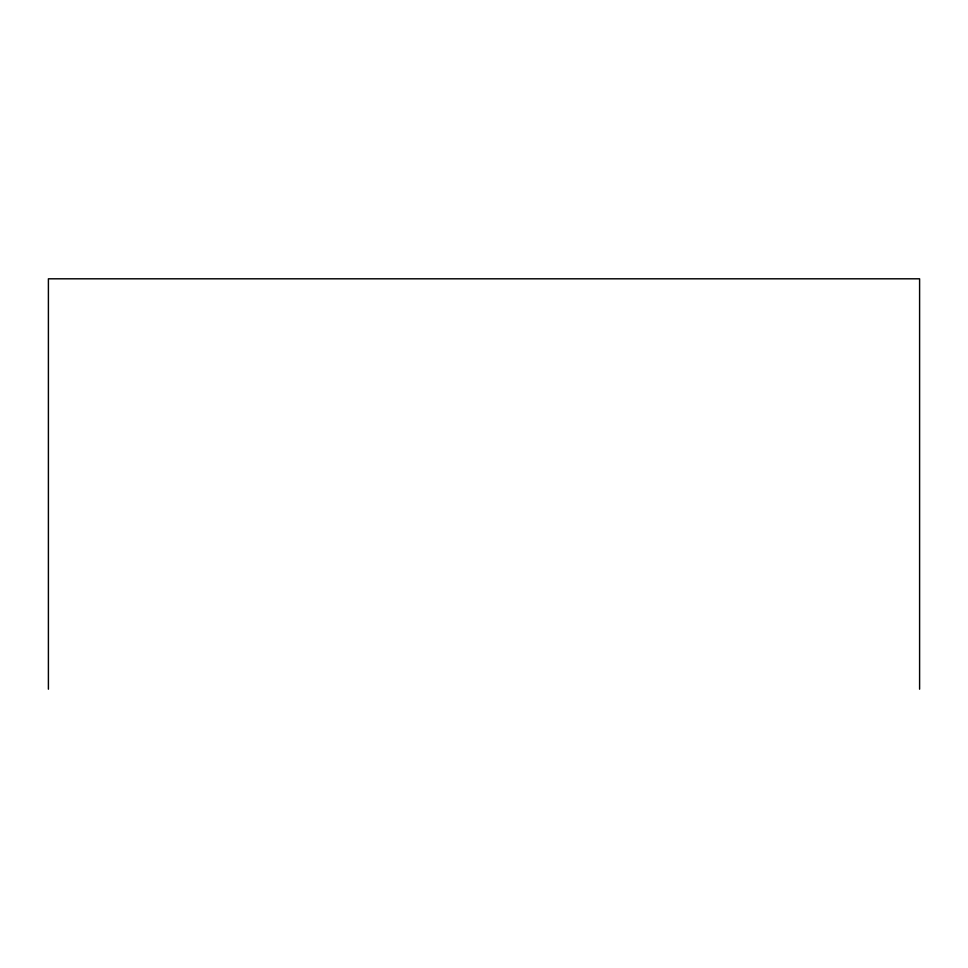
<?xml version="1.0" encoding="UTF-8"?>
<svg xmlns="http://www.w3.org/2000/svg" width="968" height="968" viewBox="0 0 968 968"><rect width="100%" height="100%" fill="white"/><g stroke="black" fill="none" stroke-linecap="round" stroke-linejoin="round"><path stroke-width="1.45" d="M919.6 689.192L919.6 278.808L48.4 278.808L48.4 689.192"/></g></svg>
